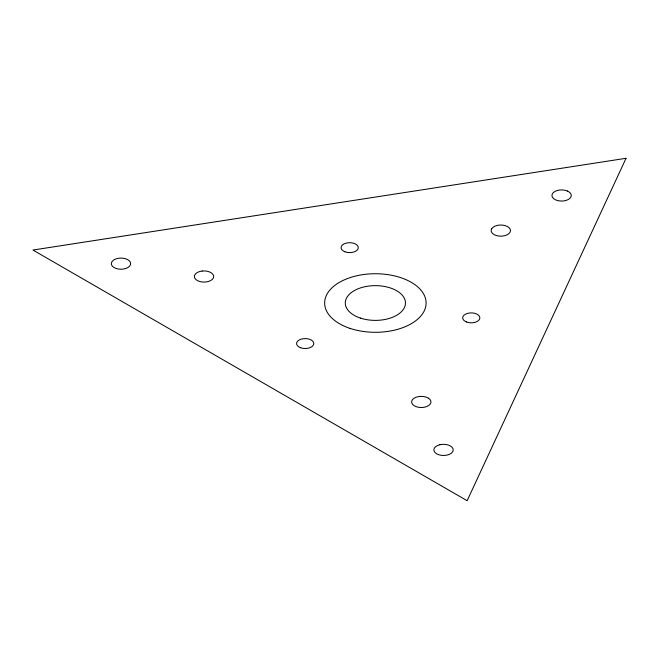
<?xml version="1.0" encoding="UTF-8"?>
<svg xmlns="http://www.w3.org/2000/svg" width="659" height="659" viewBox="0 0 659 659"><rect width="100%" height="100%" fill="white"/><g stroke="black" fill="none" stroke-linecap="round" stroke-linejoin="round"><path stroke-width="0.99" d="M491.655 228.797L491.161 230.23A9.671 5.585 0 0 0 498.929 236.07A9.671 5.585 0 0 0 509.975 232.388L510.47 230.955A9.671 5.585 0 0 0 502.702 225.114A9.671 5.585 0 0 0 491.655 228.797M626.05 158.292L467.132 500.708L32.95 250.041L626.05 158.292M439.841 444.734L437.658 445.459A9.671 5.585 0 0 0 435.162 452.684A9.671 5.585 0 0 0 447.247 455.048L449.43 454.323A9.671 5.585 0 0 0 451.917 447.099A9.671 5.585 0 0 0 439.841 444.734M202.132 271.03L199.743 271.5A9.671 5.585 0 0 0 194.866 278.304A9.671 5.585 0 0 0 205.913 281.986L208.302 281.517A9.671 5.585 0 0 0 213.178 274.712A9.671 5.585 0 0 0 202.132 271.03M567.498 191.061L565.315 190.336A9.671 5.585 0 0 0 553.231 192.7A9.671 5.585 0 0 0 555.718 199.924L557.909 200.649A9.671 5.585 0 0 0 569.986 198.285A9.671 5.585 0 0 0 567.498 191.061M428.564 398.258L426.661 397.303A9.671 5.585 0 0 0 414.017 398.258A9.671 5.585 0 0 0 414.017 405.623L415.92 406.587A9.671 5.585 0 0 0 428.564 405.623A9.671 5.585 0 0 0 428.564 398.258M130.564 264.391L130.564 262.933A9.671 5.585 0 0 0 120.976 258.073A9.671 5.585 0 0 0 111.387 262.933L111.387 264.391A9.671 5.585 0 0 0 120.976 269.243A9.671 5.585 0 0 0 130.564 264.391M466.498 321.979A8.6 4.967 0 0 0 479.851 318.173A8.6 4.967 0 0 0 467.47 313.396A8.6 4.967 0 0 0 466.498 321.979M300.397 347.672A8.6 4.967 0 0 0 313.758 343.866A8.6 4.967 0 0 0 301.377 339.088A8.6 4.967 0 0 0 300.397 347.672M344.904 251.779A8.6 4.967 0 0 0 358.257 247.973A8.6 4.967 0 0 0 345.876 243.196A8.6 4.967 0 0 0 344.904 251.779M360.333 318.058A30.092 17.373 0 0 0 405.466 303.016A30.092 17.373 0 0 0 360.333 287.967A30.092 17.373 0 0 0 360.333 318.058M350.011 328.38A50.727 29.284 0 0 0 426.101 303.016A50.727 29.284 0 0 0 350.011 277.653A50.727 29.284 0 0 0 350.011 328.38"/></g></svg>
